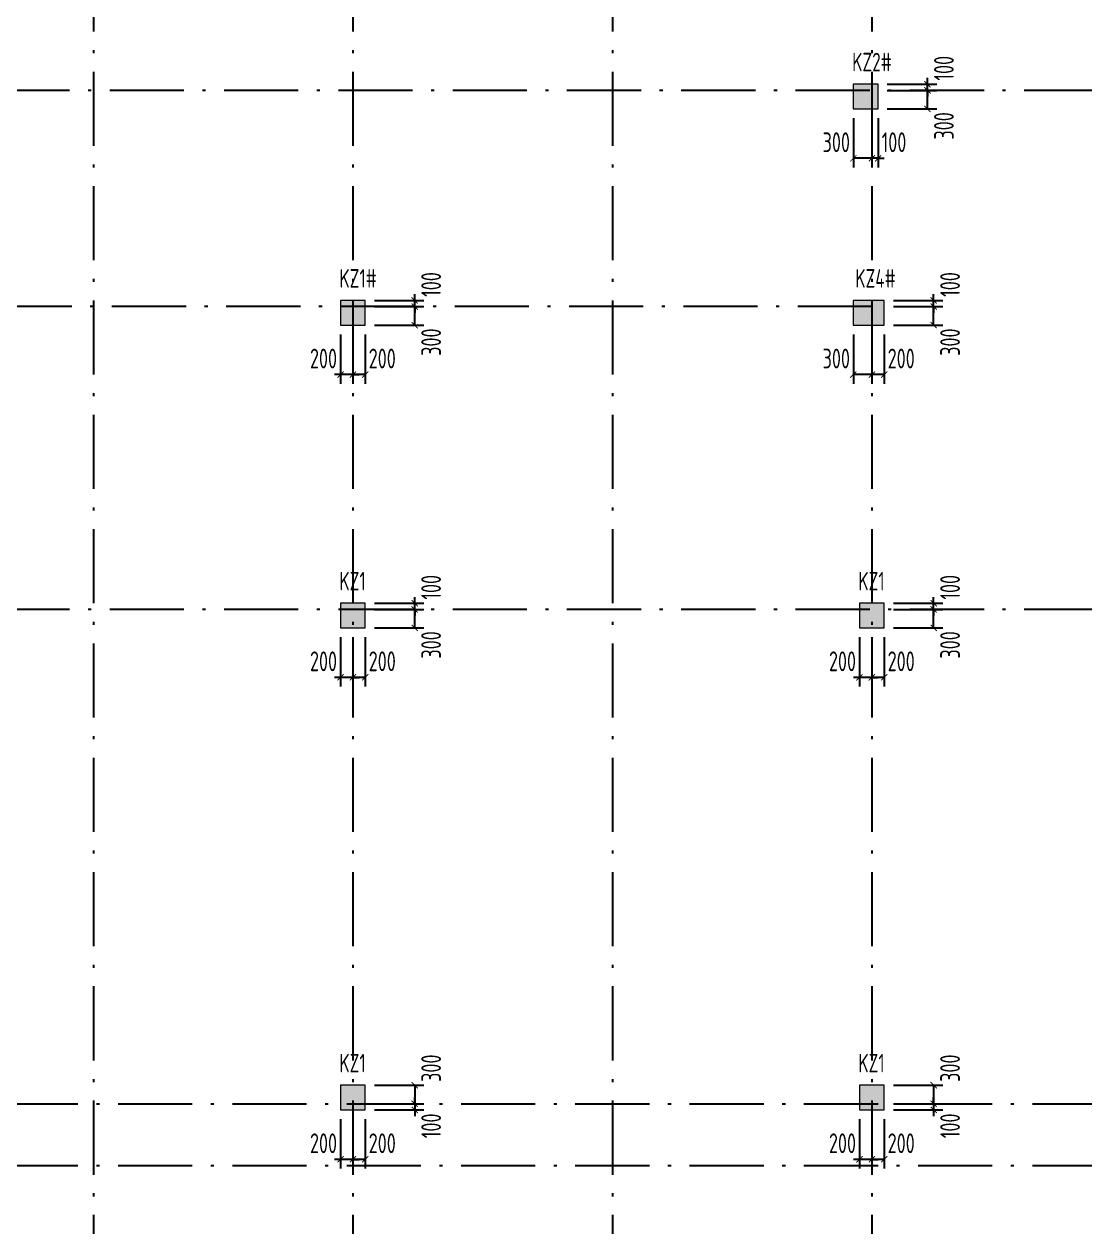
# Model space of a CAD drawing. Extents: x 169490 to 7584583, y -2399407 to 1374371.
# Drawn here: x 1510708 to 1527880, y 820035 to 839502 of the extents above; entities that cross this region are included whole.
import ezdxf

# ---------------------------------------------------------------- set-up
doc = ezdxf.new("R2010")
doc.units = 0
doc.header["$LTSCALE"] = 100
doc.linetypes.add('D3轴线点划线', pattern=[18.5, 12, -3, 0.5, -3])
doc.layers.get('0').update_dxf_attribs({"linetype": 'CONTINUOUS'})
doc.layers.get('DEFPOINTS').update_dxf_attribs({"linetype": 'CONTINUOUS'})
for name, color, linetype in [('C-DOTE', 8, 'D3轴线点划线'), ('S-COLU-DIM', 151, 'CONTINUOUS'), ('S-COLU-HATCH', 251, 'CONTINUOUS'), ('S-COLU-TEXT', 7, 'CONTINUOUS')]:
    doc.layers.add(name, color=color, linetype=linetype)
doc.layers.add('S-COLU-LINE1', color=6, linetype='CONTINUOUS', lineweight=18)
doc.styles.add('TSSD_Dimension', font='Tssdeng.shx', dxfattribs={"width": 0.7, "bigfont": 'tssdchn.shx'})
doc.dimstyles.new('TSSD_100_100$0', dxfattribs={"dimtxt": 320, "dimasz": 100, "dimexe": 150, "dimexo": 150, "dimgap": 100, "dimtad": 1, "dimdec": 0, "dimzin": 0, "dimdsep": 46, "dimtxsty": 'TSSD_Dimension', "dimblk": 'ARCHTICK', "dimcen": 0, "dimclrt": 7, "dimadec": 1, "dimazin": 0, "dimtfac": 1, "dimtdec": 0, "dimtix": 1, "dimtmove": 2, "dimatfit": 3, "dimldrblk": '_TSDBK', "dimfxl": 1, "dimtolj": 1, "dimtzin": 0, "dimarcsym": 0})

# ---------------------------------------------------------------- blocks, each defined once
blk = doc.blocks.new('_ARCHTICK')
at = {"const_width": 0.15}
blk.add_lwpolyline([(-0.5, -0.5), (0.5, 0.5)], dxfattribs=at)
blk = doc.blocks.new('*D1878')
at = {"layer": 'DEFPOINTS', "color": 0, "ltscale": 10, "transparency": 16777216}
for p in [(1524431, 834629), (1524631, 834629), (1524431, 833829)]:
    blk.add_point(p, dxfattribs=at)
at = {"layer": 'S-COLU-DIM', "color": 0, "lineweight": -2, "ltscale": 10, "transparency": 16777216}
for p, q in [((1524431, 834479), (1524431, 833679)), ((1524631, 834479), (1524631, 833679)), ((1524631, 833829), (1524431, 833829))]:
    blk.add_line(p, q, dxfattribs=at)
at = {"layer": 'S-COLU-DIM', "color": 0, "lineweight": -2, "ltscale": 10, "transparency": 16777216, "xscale": 100, "yscale": 100, "zscale": 100, "rotation": 180}
blk.add_blockref('_ARCHTICK', (1524431, 833829), dxfattribs=at)
at = {"layer": 'S-COLU-DIM', "color": 0, "lineweight": -2, "ltscale": 10, "transparency": 16777216, "xscale": 100, "yscale": 100, "zscale": 100}
blk.add_blockref('_ARCHTICK', (1524631, 833829), dxfattribs=at)
at = {"layer": 'S-COLU-DIM', "color": 7, "ltscale": 10, "transparency": 16777216, "insert": (1524906, 834089), "char_height": 320, "attachment_point": 5, "style": 'TSSD_Dimension'}
blk.add_mtext('\\A1;200', dxfattribs=at)
blk = doc.blocks.new('_TSDBK')
blk.add_line((-1, 0), (0, 0))
at = {"const_width": 0.5}
blk.add_lwpolyline([(-0.7, -0.7), (0.7, 0.7)], dxfattribs=at)
blk = doc.blocks.new('*D1879')
at = {"layer": 'DEFPOINTS', "color": 0, "ltscale": 10, "transparency": 16777216}
for p in [(1524131, 834629), (1524431, 834629), (1524131, 833829)]:
    blk.add_point(p, dxfattribs=at)
at = {"layer": 'S-COLU-DIM', "color": 0, "lineweight": -2, "ltscale": 10, "transparency": 16777216}
for p, q in [((1524131, 834479), (1524131, 833679)), ((1524431, 834479), (1524431, 833679)), ((1524431, 833829), (1524131, 833829))]:
    blk.add_line(p, q, dxfattribs=at)
at = {"layer": 'S-COLU-DIM', "color": 0, "lineweight": -2, "ltscale": 10, "transparency": 16777216, "xscale": 100, "yscale": 100, "zscale": 100, "rotation": 180}
blk.add_blockref('_ARCHTICK', (1524131, 833829), dxfattribs=at)
at = {"layer": 'S-COLU-DIM', "color": 0, "lineweight": -2, "ltscale": 10, "transparency": 16777216, "xscale": 100, "yscale": 100, "zscale": 100}
blk.add_blockref('_ARCHTICK', (1524431, 833829), dxfattribs=at)
at = {"layer": 'S-COLU-DIM', "color": 7, "ltscale": 10, "transparency": 16777216, "insert": (1523855, 834089), "char_height": 320, "attachment_point": 5, "style": 'TSSD_Dimension'}
blk.add_mtext('\\A1;300', dxfattribs=at)
blk = doc.blocks.new('*D1880')
at = {"layer": 'DEFPOINTS', "color": 0, "ltscale": 10, "transparency": 16777216}
for p in [(1524631, 834929), (1525431, 834929), (1524631, 834629)]:
    blk.add_point(p, dxfattribs=at)
at = {"layer": 'S-COLU-DIM', "color": 0, "lineweight": -2, "ltscale": 10, "transparency": 16777216}
for p, q in [((1524781, 834929), (1525581, 834929)), ((1525431, 834629), (1525431, 834929)), ((1524781, 834629), (1525581, 834629))]:
    blk.add_line(p, q, dxfattribs=at)
at = {"layer": 'S-COLU-DIM', "color": 0, "lineweight": -2, "ltscale": 10, "transparency": 16777216, "xscale": 100, "yscale": 100, "zscale": 100}
for p, rotation in [((1525431, 834929), 90), ((1525431, 834629), 270)]:
    blk.add_blockref('_ARCHTICK', p, dxfattribs=dict(at, rotation=rotation))
at = {"layer": 'S-COLU-DIM', "color": 7, "ltscale": 10, "transparency": 16777216, "insert": (1525697, 834354), "char_height": 320, "attachment_point": 5, "rotation": 90, "style": 'TSSD_Dimension'}
blk.add_mtext('\\A1;300', dxfattribs=at)
blk = doc.blocks.new('*D1881')
at = {"layer": 'DEFPOINTS', "color": 0, "ltscale": 10, "transparency": 16777216}
for p in [(1524631, 835029), (1525431, 835029), (1524631, 834929)]:
    blk.add_point(p, dxfattribs=at)
at = {"layer": 'S-COLU-DIM', "color": 0, "lineweight": -2, "ltscale": 10, "transparency": 16777216}
for p, q in [((1524781, 835029), (1525581, 835029)), ((1525431, 835029), (1525431, 835129)), ((1525431, 834929), (1525431, 835029)), ((1524781, 834929), (1525581, 834929)), ((1525431, 834929), (1525431, 834829))]:
    blk.add_line(p, q, dxfattribs=at)
at = {"layer": 'S-COLU-DIM', "color": 0, "lineweight": -2, "ltscale": 10, "transparency": 16777216, "xscale": 100, "yscale": 100, "zscale": 100}
for p, rotation in [((1525431, 835029), 270), ((1525431, 834929), 90)]:
    blk.add_blockref('_ARCHTICK', p, dxfattribs=dict(at, rotation=rotation))
at = {"layer": 'S-COLU-DIM', "color": 7, "ltscale": 10, "transparency": 16777216, "insert": (1525697, 835287), "char_height": 320, "attachment_point": 5, "rotation": 90, "style": 'TSSD_Dimension'}
blk.add_mtext('\\A1;100', dxfattribs=at)
blk = doc.blocks.new('*D1890')
at = {"layer": 'DEFPOINTS', "color": 0, "ltscale": 10, "transparency": 16777216}
for p in [(1516031, 834629), (1516231, 834629), (1516031, 833829)]:
    blk.add_point(p, dxfattribs=at)
at = {"layer": 'S-COLU-DIM', "color": 0, "lineweight": -2, "ltscale": 10, "transparency": 16777216}
for p, q in [((1516031, 834479), (1516031, 833679)), ((1516231, 834479), (1516231, 833679)), ((1516231, 833829), (1516031, 833829))]:
    blk.add_line(p, q, dxfattribs=at)
at = {"layer": 'S-COLU-DIM', "color": 0, "lineweight": -2, "ltscale": 10, "transparency": 16777216, "xscale": 100, "yscale": 100, "zscale": 100, "rotation": 180}
blk.add_blockref('_ARCHTICK', (1516031, 833829), dxfattribs=at)
at = {"layer": 'S-COLU-DIM', "color": 0, "lineweight": -2, "ltscale": 10, "transparency": 16777216, "xscale": 100, "yscale": 100, "zscale": 100}
blk.add_blockref('_ARCHTICK', (1516231, 833829), dxfattribs=at)
at = {"layer": 'S-COLU-DIM', "color": 7, "ltscale": 10, "transparency": 16777216, "insert": (1516506, 834089), "char_height": 320, "attachment_point": 5, "style": 'TSSD_Dimension'}
blk.add_mtext('\\A1;200', dxfattribs=at)
blk = doc.blocks.new('*D1891')
at = {"layer": 'DEFPOINTS', "color": 0, "ltscale": 10, "transparency": 16777216}
for p in [(1515831, 834629), (1516031, 834629), (1515831, 833829)]:
    blk.add_point(p, dxfattribs=at)
at = {"layer": 'S-COLU-DIM', "color": 0, "lineweight": -2, "ltscale": 10, "transparency": 16777216}
for p, q in [((1515831, 834479), (1515831, 833679)), ((1516031, 834479), (1516031, 833679)), ((1515831, 833829), (1515731, 833829)), ((1516031, 833829), (1515831, 833829)), ((1516031, 833829), (1516131, 833829))]:
    blk.add_line(p, q, dxfattribs=at)
at = {"layer": 'S-COLU-DIM', "color": 0, "lineweight": -2, "ltscale": 10, "transparency": 16777216, "xscale": 100, "yscale": 100, "zscale": 100}
blk.add_blockref('_ARCHTICK', (1515831, 833829), dxfattribs=at)
at = {"layer": 'S-COLU-DIM', "color": 0, "lineweight": -2, "ltscale": 10, "transparency": 16777216, "xscale": 100, "yscale": 100, "zscale": 100, "rotation": 180}
blk.add_blockref('_ARCHTICK', (1516031, 833829), dxfattribs=at)
at = {"layer": 'S-COLU-DIM', "color": 7, "ltscale": 10, "transparency": 16777216, "insert": (1515555, 834089), "char_height": 320, "attachment_point": 5, "style": 'TSSD_Dimension'}
blk.add_mtext('\\A1;200', dxfattribs=at)
blk = doc.blocks.new('*D1892')
at = {"layer": 'DEFPOINTS', "color": 0, "ltscale": 10, "transparency": 16777216}
for p in [(1516231, 834929), (1517031, 834929), (1516231, 834629)]:
    blk.add_point(p, dxfattribs=at)
at = {"layer": 'S-COLU-DIM', "color": 0, "lineweight": -2, "ltscale": 10, "transparency": 16777216}
for p, q in [((1516381, 834929), (1517181, 834929)), ((1517031, 834629), (1517031, 834929)), ((1516381, 834629), (1517181, 834629))]:
    blk.add_line(p, q, dxfattribs=at)
at = {"layer": 'S-COLU-DIM', "color": 0, "lineweight": -2, "ltscale": 10, "transparency": 16777216, "xscale": 100, "yscale": 100, "zscale": 100}
for p, rotation in [((1517031, 834929), 90), ((1517031, 834629), 270)]:
    blk.add_blockref('_ARCHTICK', p, dxfattribs=dict(at, rotation=rotation))
at = {"layer": 'S-COLU-DIM', "color": 7, "ltscale": 10, "transparency": 16777216, "insert": (1517297, 834354), "char_height": 320, "attachment_point": 5, "rotation": 90, "style": 'TSSD_Dimension'}
blk.add_mtext('\\A1;300', dxfattribs=at)
blk = doc.blocks.new('*D1893')
at = {"layer": 'DEFPOINTS', "color": 0, "ltscale": 10, "transparency": 16777216}
for p in [(1516231, 835029), (1517031, 835029), (1516231, 834929)]:
    blk.add_point(p, dxfattribs=at)
at = {"layer": 'S-COLU-DIM', "color": 0, "lineweight": -2, "ltscale": 10, "transparency": 16777216}
for p, q in [((1516381, 835029), (1517181, 835029)), ((1517031, 835029), (1517031, 835129)), ((1517031, 834929), (1517031, 835029)), ((1516381, 834929), (1517181, 834929)), ((1517031, 834929), (1517031, 834829))]:
    blk.add_line(p, q, dxfattribs=at)
at = {"layer": 'S-COLU-DIM', "color": 0, "lineweight": -2, "ltscale": 10, "transparency": 16777216, "xscale": 100, "yscale": 100, "zscale": 100}
for p, rotation in [((1517031, 835029), 270), ((1517031, 834929), 90)]:
    blk.add_blockref('_ARCHTICK', p, dxfattribs=dict(at, rotation=rotation))
at = {"layer": 'S-COLU-DIM', "color": 7, "ltscale": 10, "transparency": 16777216, "insert": (1517297, 835287), "char_height": 320, "attachment_point": 5, "rotation": 90, "style": 'TSSD_Dimension'}
blk.add_mtext('\\A1;100', dxfattribs=at)
blk = doc.blocks.new('*D1902')
at = {"layer": 'DEFPOINTS', "color": 0, "ltscale": 10, "transparency": 16777216}
for p in [(1516031, 821929), (1516231, 821929), (1516031, 821129)]:
    blk.add_point(p, dxfattribs=at)
at = {"layer": 'S-COLU-DIM', "color": 0, "lineweight": -2, "ltscale": 10, "transparency": 16777216}
for p, q in [((1516031, 821779), (1516031, 820979)), ((1516231, 821779), (1516231, 820979)), ((1516231, 821129), (1516031, 821129))]:
    blk.add_line(p, q, dxfattribs=at)
at = {"layer": 'S-COLU-DIM', "color": 0, "lineweight": -2, "ltscale": 10, "transparency": 16777216, "xscale": 100, "yscale": 100, "zscale": 100, "rotation": 180}
blk.add_blockref('_ARCHTICK', (1516031, 821129), dxfattribs=at)
at = {"layer": 'S-COLU-DIM', "color": 0, "lineweight": -2, "ltscale": 10, "transparency": 16777216, "xscale": 100, "yscale": 100, "zscale": 100}
blk.add_blockref('_ARCHTICK', (1516231, 821129), dxfattribs=at)
at = {"layer": 'S-COLU-DIM', "color": 7, "ltscale": 10, "transparency": 16777216, "insert": (1516506, 821389), "char_height": 320, "attachment_point": 5, "style": 'TSSD_Dimension'}
blk.add_mtext('\\A1;200', dxfattribs=at)
blk = doc.blocks.new('*D1903')
at = {"layer": 'DEFPOINTS', "color": 0, "ltscale": 10, "transparency": 16777216}
for p in [(1515831, 821929), (1516031, 821929), (1515831, 821129)]:
    blk.add_point(p, dxfattribs=at)
at = {"layer": 'S-COLU-DIM', "color": 0, "lineweight": -2, "ltscale": 10, "transparency": 16777216}
for p, q in [((1515831, 821779), (1515831, 820979)), ((1516031, 821779), (1516031, 820979)), ((1515831, 821129), (1515731, 821129)), ((1516031, 821129), (1515831, 821129)), ((1516031, 821129), (1516131, 821129))]:
    blk.add_line(p, q, dxfattribs=at)
at = {"layer": 'S-COLU-DIM', "color": 0, "lineweight": -2, "ltscale": 10, "transparency": 16777216, "xscale": 100, "yscale": 100, "zscale": 100}
blk.add_blockref('_ARCHTICK', (1515831, 821129), dxfattribs=at)
at = {"layer": 'S-COLU-DIM', "color": 0, "lineweight": -2, "ltscale": 10, "transparency": 16777216, "xscale": 100, "yscale": 100, "zscale": 100, "rotation": 180}
blk.add_blockref('_ARCHTICK', (1516031, 821129), dxfattribs=at)
at = {"layer": 'S-COLU-DIM', "color": 7, "ltscale": 10, "transparency": 16777216, "insert": (1515555, 821389), "char_height": 320, "attachment_point": 5, "style": 'TSSD_Dimension'}
blk.add_mtext('\\A1;200', dxfattribs=at)
blk = doc.blocks.new('*D1904')
at = {"layer": 'DEFPOINTS', "color": 0, "ltscale": 10, "transparency": 16777216}
for p in [(1516231, 822329), (1516231, 822029), (1517031, 822029)]:
    blk.add_point(p, dxfattribs=at)
at = {"layer": 'S-COLU-DIM', "color": 0, "lineweight": -2, "ltscale": 10, "transparency": 16777216}
for p, q in [((1516381, 822329), (1517181, 822329)), ((1517031, 822329), (1517031, 822029)), ((1516381, 822029), (1517181, 822029))]:
    blk.add_line(p, q, dxfattribs=at)
at = {"layer": 'S-COLU-DIM', "color": 0, "lineweight": -2, "ltscale": 10, "transparency": 16777216, "xscale": 100, "yscale": 100, "zscale": 100}
for p, rotation in [((1517031, 822329), 90), ((1517031, 822029), 270)]:
    blk.add_blockref('_ARCHTICK', p, dxfattribs=dict(at, rotation=rotation))
at = {"layer": 'S-COLU-DIM', "color": 7, "ltscale": 10, "transparency": 16777216, "insert": (1517297, 822604), "char_height": 320, "attachment_point": 5, "rotation": 90, "style": 'TSSD_Dimension'}
blk.add_mtext('\\A1;300', dxfattribs=at)
blk = doc.blocks.new('*D1905')
at = {"layer": 'DEFPOINTS', "color": 0, "ltscale": 10, "transparency": 16777216}
for p in [(1516231, 822029), (1516231, 821929), (1517031, 821929)]:
    blk.add_point(p, dxfattribs=at)
at = {"layer": 'S-COLU-DIM', "color": 0, "lineweight": -2, "ltscale": 10, "transparency": 16777216}
for p, q in [((1517031, 822029), (1517031, 822129)), ((1516381, 822029), (1517181, 822029)), ((1516381, 821929), (1517181, 821929)), ((1517031, 822029), (1517031, 821929)), ((1517031, 821929), (1517031, 821829))]:
    blk.add_line(p, q, dxfattribs=at)
at = {"layer": 'S-COLU-DIM', "color": 0, "lineweight": -2, "ltscale": 10, "transparency": 16777216, "xscale": 100, "yscale": 100, "zscale": 100}
for p, rotation in [((1517031, 822029), 270), ((1517031, 821929), 90)]:
    blk.add_blockref('_ARCHTICK', p, dxfattribs=dict(at, rotation=rotation))
at = {"layer": 'S-COLU-DIM', "color": 7, "ltscale": 10, "transparency": 16777216, "insert": (1517297, 821671), "char_height": 320, "attachment_point": 5, "rotation": 90, "style": 'TSSD_Dimension'}
blk.add_mtext('\\A1;100', dxfattribs=at)
blk = doc.blocks.new('*D1906')
at = {"layer": 'DEFPOINTS', "color": 0, "ltscale": 10, "transparency": 16777216}
for p in [(1524431, 821929), (1524631, 821929), (1524431, 821129)]:
    blk.add_point(p, dxfattribs=at)
at = {"layer": 'S-COLU-DIM', "color": 0, "lineweight": -2, "ltscale": 10, "transparency": 16777216}
for p, q in [((1524431, 821779), (1524431, 820979)), ((1524631, 821779), (1524631, 820979)), ((1524631, 821129), (1524431, 821129))]:
    blk.add_line(p, q, dxfattribs=at)
at = {"layer": 'S-COLU-DIM', "color": 0, "lineweight": -2, "ltscale": 10, "transparency": 16777216, "xscale": 100, "yscale": 100, "zscale": 100, "rotation": 180}
blk.add_blockref('_ARCHTICK', (1524431, 821129), dxfattribs=at)
at = {"layer": 'S-COLU-DIM', "color": 0, "lineweight": -2, "ltscale": 10, "transparency": 16777216, "xscale": 100, "yscale": 100, "zscale": 100}
blk.add_blockref('_ARCHTICK', (1524631, 821129), dxfattribs=at)
at = {"layer": 'S-COLU-DIM', "color": 7, "ltscale": 10, "transparency": 16777216, "insert": (1524906, 821389), "char_height": 320, "attachment_point": 5, "style": 'TSSD_Dimension'}
blk.add_mtext('\\A1;200', dxfattribs=at)
blk = doc.blocks.new('*D1907')
at = {"layer": 'DEFPOINTS', "color": 0, "ltscale": 10, "transparency": 16777216}
for p in [(1524231, 821929), (1524431, 821929), (1524231, 821129)]:
    blk.add_point(p, dxfattribs=at)
at = {"layer": 'S-COLU-DIM', "color": 0, "lineweight": -2, "ltscale": 10, "transparency": 16777216}
for p, q in [((1524231, 821779), (1524231, 820979)), ((1524431, 821779), (1524431, 820979)), ((1524231, 821129), (1524131, 821129)), ((1524431, 821129), (1524231, 821129)), ((1524431, 821129), (1524531, 821129))]:
    blk.add_line(p, q, dxfattribs=at)
at = {"layer": 'S-COLU-DIM', "color": 0, "lineweight": -2, "ltscale": 10, "transparency": 16777216, "xscale": 100, "yscale": 100, "zscale": 100}
blk.add_blockref('_ARCHTICK', (1524231, 821129), dxfattribs=at)
at = {"layer": 'S-COLU-DIM', "color": 0, "lineweight": -2, "ltscale": 10, "transparency": 16777216, "xscale": 100, "yscale": 100, "zscale": 100, "rotation": 180}
blk.add_blockref('_ARCHTICK', (1524431, 821129), dxfattribs=at)
at = {"layer": 'S-COLU-DIM', "color": 7, "ltscale": 10, "transparency": 16777216, "insert": (1523955, 821389), "char_height": 320, "attachment_point": 5, "style": 'TSSD_Dimension'}
blk.add_mtext('\\A1;200', dxfattribs=at)
blk = doc.blocks.new('*D1908')
at = {"layer": 'DEFPOINTS', "color": 0, "ltscale": 10, "transparency": 16777216}
for p in [(1524631, 822329), (1524631, 822029), (1525431, 822029)]:
    blk.add_point(p, dxfattribs=at)
at = {"layer": 'S-COLU-DIM', "color": 0, "lineweight": -2, "ltscale": 10, "transparency": 16777216}
for p, q in [((1524781, 822329), (1525581, 822329)), ((1525431, 822329), (1525431, 822029)), ((1524781, 822029), (1525581, 822029))]:
    blk.add_line(p, q, dxfattribs=at)
at = {"layer": 'S-COLU-DIM', "color": 0, "lineweight": -2, "ltscale": 10, "transparency": 16777216, "xscale": 100, "yscale": 100, "zscale": 100}
for p, rotation in [((1525431, 822329), 90), ((1525431, 822029), 270)]:
    blk.add_blockref('_ARCHTICK', p, dxfattribs=dict(at, rotation=rotation))
at = {"layer": 'S-COLU-DIM', "color": 7, "ltscale": 10, "transparency": 16777216, "insert": (1525697, 822604), "char_height": 320, "attachment_point": 5, "rotation": 90, "style": 'TSSD_Dimension'}
blk.add_mtext('\\A1;300', dxfattribs=at)
blk = doc.blocks.new('*D1909')
at = {"layer": 'DEFPOINTS', "color": 0, "ltscale": 10, "transparency": 16777216}
for p in [(1524631, 822029), (1524631, 821929), (1525431, 821929)]:
    blk.add_point(p, dxfattribs=at)
at = {"layer": 'S-COLU-DIM', "color": 0, "lineweight": -2, "ltscale": 10, "transparency": 16777216}
for p, q in [((1525431, 822029), (1525431, 822129)), ((1524781, 822029), (1525581, 822029)), ((1524781, 821929), (1525581, 821929)), ((1525431, 822029), (1525431, 821929)), ((1525431, 821929), (1525431, 821829))]:
    blk.add_line(p, q, dxfattribs=at)
at = {"layer": 'S-COLU-DIM', "color": 0, "lineweight": -2, "ltscale": 10, "transparency": 16777216, "xscale": 100, "yscale": 100, "zscale": 100}
for p, rotation in [((1525431, 822029), 270), ((1525431, 821929), 90)]:
    blk.add_blockref('_ARCHTICK', p, dxfattribs=dict(at, rotation=rotation))
at = {"layer": 'S-COLU-DIM', "color": 7, "ltscale": 10, "transparency": 16777216, "insert": (1525697, 821671), "char_height": 320, "attachment_point": 5, "rotation": 90, "style": 'TSSD_Dimension'}
blk.add_mtext('\\A1;100', dxfattribs=at)
blk = doc.blocks.new('*D1922')
at = {"layer": 'DEFPOINTS', "color": 0, "ltscale": 10, "transparency": 16777216}
for p in [(1516031, 829729), (1516231, 829729), (1516031, 828929)]:
    blk.add_point(p, dxfattribs=at)
at = {"layer": 'S-COLU-DIM', "color": 0, "lineweight": -2, "ltscale": 10, "transparency": 16777216}
for p, q in [((1516031, 829579), (1516031, 828779)), ((1516231, 829579), (1516231, 828779)), ((1516231, 828929), (1516031, 828929))]:
    blk.add_line(p, q, dxfattribs=at)
at = {"layer": 'S-COLU-DIM', "color": 0, "lineweight": -2, "ltscale": 10, "transparency": 16777216, "xscale": 100, "yscale": 100, "zscale": 100, "rotation": 180}
blk.add_blockref('_ARCHTICK', (1516031, 828929), dxfattribs=at)
at = {"layer": 'S-COLU-DIM', "color": 0, "lineweight": -2, "ltscale": 10, "transparency": 16777216, "xscale": 100, "yscale": 100, "zscale": 100}
blk.add_blockref('_ARCHTICK', (1516231, 828929), dxfattribs=at)
at = {"layer": 'S-COLU-DIM', "color": 7, "ltscale": 10, "transparency": 16777216, "insert": (1516506, 829189), "char_height": 320, "attachment_point": 5, "style": 'TSSD_Dimension'}
blk.add_mtext('\\A1;200', dxfattribs=at)
blk = doc.blocks.new('*D1923')
at = {"layer": 'DEFPOINTS', "color": 0, "ltscale": 10, "transparency": 16777216}
for p in [(1515831, 829729), (1516031, 829729), (1515831, 828929)]:
    blk.add_point(p, dxfattribs=at)
at = {"layer": 'S-COLU-DIM', "color": 0, "lineweight": -2, "ltscale": 10, "transparency": 16777216}
for p, q in [((1515831, 829579), (1515831, 828779)), ((1516031, 829579), (1516031, 828779)), ((1515831, 828929), (1515731, 828929)), ((1516031, 828929), (1515831, 828929)), ((1516031, 828929), (1516131, 828929))]:
    blk.add_line(p, q, dxfattribs=at)
at = {"layer": 'S-COLU-DIM', "color": 0, "lineweight": -2, "ltscale": 10, "transparency": 16777216, "xscale": 100, "yscale": 100, "zscale": 100}
blk.add_blockref('_ARCHTICK', (1515831, 828929), dxfattribs=at)
at = {"layer": 'S-COLU-DIM', "color": 0, "lineweight": -2, "ltscale": 10, "transparency": 16777216, "xscale": 100, "yscale": 100, "zscale": 100, "rotation": 180}
blk.add_blockref('_ARCHTICK', (1516031, 828929), dxfattribs=at)
at = {"layer": 'S-COLU-DIM', "color": 7, "ltscale": 10, "transparency": 16777216, "insert": (1515555, 829189), "char_height": 320, "attachment_point": 5, "style": 'TSSD_Dimension'}
blk.add_mtext('\\A1;200', dxfattribs=at)
blk = doc.blocks.new('*D1924')
at = {"layer": 'DEFPOINTS', "color": 0, "ltscale": 10, "transparency": 16777216}
for p in [(1516231, 830029), (1517031, 830029), (1516231, 829729)]:
    blk.add_point(p, dxfattribs=at)
at = {"layer": 'S-COLU-DIM', "color": 0, "lineweight": -2, "ltscale": 10, "transparency": 16777216}
for p, q in [((1516381, 830029), (1517181, 830029)), ((1517031, 829729), (1517031, 830029)), ((1516381, 829729), (1517181, 829729))]:
    blk.add_line(p, q, dxfattribs=at)
at = {"layer": 'S-COLU-DIM', "color": 0, "lineweight": -2, "ltscale": 10, "transparency": 16777216, "xscale": 100, "yscale": 100, "zscale": 100}
for p, rotation in [((1517031, 830029), 90), ((1517031, 829729), 270)]:
    blk.add_blockref('_ARCHTICK', p, dxfattribs=dict(at, rotation=rotation))
at = {"layer": 'S-COLU-DIM', "color": 7, "ltscale": 10, "transparency": 16777216, "insert": (1517297, 829454), "char_height": 320, "attachment_point": 5, "rotation": 90, "style": 'TSSD_Dimension'}
blk.add_mtext('\\A1;300', dxfattribs=at)
blk = doc.blocks.new('*D1925')
at = {"layer": 'DEFPOINTS', "color": 0, "ltscale": 10, "transparency": 16777216}
for p in [(1516231, 830129), (1517031, 830129), (1516231, 830029)]:
    blk.add_point(p, dxfattribs=at)
at = {"layer": 'S-COLU-DIM', "color": 0, "lineweight": -2, "ltscale": 10, "transparency": 16777216}
for p, q in [((1516381, 830129), (1517181, 830129)), ((1517031, 830129), (1517031, 830229)), ((1517031, 830029), (1517031, 830129)), ((1516381, 830029), (1517181, 830029)), ((1517031, 830029), (1517031, 829929))]:
    blk.add_line(p, q, dxfattribs=at)
at = {"layer": 'S-COLU-DIM', "color": 0, "lineweight": -2, "ltscale": 10, "transparency": 16777216, "xscale": 100, "yscale": 100, "zscale": 100}
for p, rotation in [((1517031, 830129), 270), ((1517031, 830029), 90)]:
    blk.add_blockref('_ARCHTICK', p, dxfattribs=dict(at, rotation=rotation))
at = {"layer": 'S-COLU-DIM', "color": 7, "ltscale": 10, "transparency": 16777216, "insert": (1517297, 830387), "char_height": 320, "attachment_point": 5, "rotation": 90, "style": 'TSSD_Dimension'}
blk.add_mtext('\\A1;100', dxfattribs=at)
blk = doc.blocks.new('*D1926')
at = {"layer": 'DEFPOINTS', "color": 0, "ltscale": 10, "transparency": 16777216}
for p in [(1524431, 829729), (1524631, 829729), (1524431, 828929)]:
    blk.add_point(p, dxfattribs=at)
at = {"layer": 'S-COLU-DIM', "color": 0, "lineweight": -2, "ltscale": 10, "transparency": 16777216}
for p, q in [((1524431, 829579), (1524431, 828779)), ((1524631, 829579), (1524631, 828779)), ((1524631, 828929), (1524431, 828929))]:
    blk.add_line(p, q, dxfattribs=at)
at = {"layer": 'S-COLU-DIM', "color": 0, "lineweight": -2, "ltscale": 10, "transparency": 16777216, "xscale": 100, "yscale": 100, "zscale": 100, "rotation": 180}
blk.add_blockref('_ARCHTICK', (1524431, 828929), dxfattribs=at)
at = {"layer": 'S-COLU-DIM', "color": 0, "lineweight": -2, "ltscale": 10, "transparency": 16777216, "xscale": 100, "yscale": 100, "zscale": 100}
blk.add_blockref('_ARCHTICK', (1524631, 828929), dxfattribs=at)
at = {"layer": 'S-COLU-DIM', "color": 7, "ltscale": 10, "transparency": 16777216, "insert": (1524906, 829189), "char_height": 320, "attachment_point": 5, "style": 'TSSD_Dimension'}
blk.add_mtext('\\A1;200', dxfattribs=at)
blk = doc.blocks.new('*D1927')
at = {"layer": 'DEFPOINTS', "color": 0, "ltscale": 10, "transparency": 16777216}
for p in [(1524231, 829729), (1524431, 829729), (1524231, 828929)]:
    blk.add_point(p, dxfattribs=at)
at = {"layer": 'S-COLU-DIM', "color": 0, "lineweight": -2, "ltscale": 10, "transparency": 16777216}
for p, q in [((1524231, 829579), (1524231, 828779)), ((1524431, 829579), (1524431, 828779)), ((1524231, 828929), (1524131, 828929)), ((1524431, 828929), (1524231, 828929)), ((1524431, 828929), (1524531, 828929))]:
    blk.add_line(p, q, dxfattribs=at)
at = {"layer": 'S-COLU-DIM', "color": 0, "lineweight": -2, "ltscale": 10, "transparency": 16777216, "xscale": 100, "yscale": 100, "zscale": 100}
blk.add_blockref('_ARCHTICK', (1524231, 828929), dxfattribs=at)
at = {"layer": 'S-COLU-DIM', "color": 0, "lineweight": -2, "ltscale": 10, "transparency": 16777216, "xscale": 100, "yscale": 100, "zscale": 100, "rotation": 180}
blk.add_blockref('_ARCHTICK', (1524431, 828929), dxfattribs=at)
at = {"layer": 'S-COLU-DIM', "color": 7, "ltscale": 10, "transparency": 16777216, "insert": (1523955, 829189), "char_height": 320, "attachment_point": 5, "style": 'TSSD_Dimension'}
blk.add_mtext('\\A1;200', dxfattribs=at)
blk = doc.blocks.new('*D1928')
at = {"layer": 'DEFPOINTS', "color": 0, "ltscale": 10, "transparency": 16777216}
for p in [(1524631, 830029), (1525431, 830029), (1524631, 829729)]:
    blk.add_point(p, dxfattribs=at)
at = {"layer": 'S-COLU-DIM', "color": 0, "lineweight": -2, "ltscale": 10, "transparency": 16777216}
for p, q in [((1524781, 830029), (1525581, 830029)), ((1525431, 829729), (1525431, 830029)), ((1524781, 829729), (1525581, 829729))]:
    blk.add_line(p, q, dxfattribs=at)
at = {"layer": 'S-COLU-DIM', "color": 0, "lineweight": -2, "ltscale": 10, "transparency": 16777216, "xscale": 100, "yscale": 100, "zscale": 100}
for p, rotation in [((1525431, 830029), 90), ((1525431, 829729), 270)]:
    blk.add_blockref('_ARCHTICK', p, dxfattribs=dict(at, rotation=rotation))
at = {"layer": 'S-COLU-DIM', "color": 7, "ltscale": 10, "transparency": 16777216, "insert": (1525697, 829454), "char_height": 320, "attachment_point": 5, "rotation": 90, "style": 'TSSD_Dimension'}
blk.add_mtext('\\A1;300', dxfattribs=at)
blk = doc.blocks.new('*D1929')
at = {"layer": 'DEFPOINTS', "color": 0, "ltscale": 10, "transparency": 16777216}
for p in [(1524631, 830129), (1525431, 830129), (1524631, 830029)]:
    blk.add_point(p, dxfattribs=at)
at = {"layer": 'S-COLU-DIM', "color": 0, "lineweight": -2, "ltscale": 10, "transparency": 16777216}
for p, q in [((1524781, 830129), (1525581, 830129)), ((1525431, 830129), (1525431, 830229)), ((1525431, 830029), (1525431, 830129)), ((1524781, 830029), (1525581, 830029)), ((1525431, 830029), (1525431, 829929))]:
    blk.add_line(p, q, dxfattribs=at)
at = {"layer": 'S-COLU-DIM', "color": 0, "lineweight": -2, "ltscale": 10, "transparency": 16777216, "xscale": 100, "yscale": 100, "zscale": 100}
for p, rotation in [((1525431, 830129), 270), ((1525431, 830029), 90)]:
    blk.add_blockref('_ARCHTICK', p, dxfattribs=dict(at, rotation=rotation))
at = {"layer": 'S-COLU-DIM', "color": 7, "ltscale": 10, "transparency": 16777216, "insert": (1525697, 830387), "char_height": 320, "attachment_point": 5, "rotation": 90, "style": 'TSSD_Dimension'}
blk.add_mtext('\\A1;100', dxfattribs=at)
blk = doc.blocks.new('*D1956')
at = {"layer": 'DEFPOINTS', "color": 0, "ltscale": 10, "transparency": 16777216}
for p in [(1524431, 838129), (1524531, 838129), (1524431, 837329)]:
    blk.add_point(p, dxfattribs=at)
at = {"layer": 'S-COLU-DIM', "color": 0, "lineweight": -2, "ltscale": 10, "transparency": 16777216}
for p, q in [((1524431, 837979), (1524431, 837179)), ((1524531, 837979), (1524531, 837179)), ((1524431, 837329), (1524331, 837329)), ((1524531, 837329), (1524431, 837329)), ((1524531, 837329), (1524631, 837329))]:
    blk.add_line(p, q, dxfattribs=at)
at = {"layer": 'S-COLU-DIM', "color": 0, "lineweight": -2, "ltscale": 10, "transparency": 16777216, "xscale": 100, "yscale": 100, "zscale": 100}
blk.add_blockref('_ARCHTICK', (1524431, 837329), dxfattribs=at)
at = {"layer": 'S-COLU-DIM', "color": 0, "lineweight": -2, "ltscale": 10, "transparency": 16777216, "xscale": 100, "yscale": 100, "zscale": 100, "rotation": 180}
blk.add_blockref('_ARCHTICK', (1524531, 837329), dxfattribs=at)
at = {"layer": 'S-COLU-DIM', "color": 7, "ltscale": 10, "transparency": 16777216, "insert": (1524789, 837589), "char_height": 320, "attachment_point": 5, "style": 'TSSD_Dimension'}
blk.add_mtext('\\A1;100', dxfattribs=at)
blk = doc.blocks.new('*D1957')
at = {"layer": 'DEFPOINTS', "color": 0, "ltscale": 10, "transparency": 16777216}
for p in [(1524131, 838129), (1524431, 838129), (1524131, 837329)]:
    blk.add_point(p, dxfattribs=at)
at = {"layer": 'S-COLU-DIM', "color": 0, "lineweight": -2, "ltscale": 10, "transparency": 16777216}
for p, q in [((1524131, 837979), (1524131, 837179)), ((1524431, 837979), (1524431, 837179)), ((1524431, 837329), (1524131, 837329))]:
    blk.add_line(p, q, dxfattribs=at)
at = {"layer": 'S-COLU-DIM', "color": 0, "lineweight": -2, "ltscale": 10, "transparency": 16777216, "xscale": 100, "yscale": 100, "zscale": 100, "rotation": 180}
blk.add_blockref('_ARCHTICK', (1524131, 837329), dxfattribs=at)
at = {"layer": 'S-COLU-DIM', "color": 0, "lineweight": -2, "ltscale": 10, "transparency": 16777216, "xscale": 100, "yscale": 100, "zscale": 100}
blk.add_blockref('_ARCHTICK', (1524431, 837329), dxfattribs=at)
at = {"layer": 'S-COLU-DIM', "color": 7, "ltscale": 10, "transparency": 16777216, "insert": (1523855, 837589), "char_height": 320, "attachment_point": 5, "style": 'TSSD_Dimension'}
blk.add_mtext('\\A1;300', dxfattribs=at)
blk = doc.blocks.new('*D1958')
at = {"layer": 'DEFPOINTS', "color": 0, "ltscale": 10, "transparency": 16777216}
for p in [(1524531, 838429), (1525331, 838429), (1524531, 838129)]:
    blk.add_point(p, dxfattribs=at)
at = {"layer": 'S-COLU-DIM', "color": 0, "lineweight": -2, "ltscale": 10, "transparency": 16777216}
for p, q in [((1524681, 838429), (1525481, 838429)), ((1525331, 838129), (1525331, 838429)), ((1524681, 838129), (1525481, 838129))]:
    blk.add_line(p, q, dxfattribs=at)
at = {"layer": 'S-COLU-DIM', "color": 0, "lineweight": -2, "ltscale": 10, "transparency": 16777216, "xscale": 100, "yscale": 100, "zscale": 100}
for p, rotation in [((1525331, 838429), 90), ((1525331, 838129), 270)]:
    blk.add_blockref('_ARCHTICK', p, dxfattribs=dict(at, rotation=rotation))
at = {"layer": 'S-COLU-DIM', "color": 7, "ltscale": 10, "transparency": 16777216, "insert": (1525597, 837854), "char_height": 320, "attachment_point": 5, "rotation": 90, "style": 'TSSD_Dimension'}
blk.add_mtext('\\A1;300', dxfattribs=at)
blk = doc.blocks.new('*D1959')
at = {"layer": 'DEFPOINTS', "color": 0, "ltscale": 10, "transparency": 16777216}
for p in [(1524531, 838529), (1525331, 838529), (1524531, 838429)]:
    blk.add_point(p, dxfattribs=at)
at = {"layer": 'S-COLU-DIM', "color": 0, "lineweight": -2, "ltscale": 10, "transparency": 16777216}
for p, q in [((1524681, 838529), (1525481, 838529)), ((1525331, 838529), (1525331, 838629)), ((1525331, 838429), (1525331, 838529)), ((1524681, 838429), (1525481, 838429)), ((1525331, 838429), (1525331, 838329))]:
    blk.add_line(p, q, dxfattribs=at)
at = {"layer": 'S-COLU-DIM', "color": 0, "lineweight": -2, "ltscale": 10, "transparency": 16777216, "xscale": 100, "yscale": 100, "zscale": 100}
for p, rotation in [((1525331, 838529), 270), ((1525331, 838429), 90)]:
    blk.add_blockref('_ARCHTICK', p, dxfattribs=dict(at, rotation=rotation))
at = {"layer": 'S-COLU-DIM', "color": 7, "ltscale": 10, "transparency": 16777216, "insert": (1525597, 838787), "char_height": 320, "attachment_point": 5, "rotation": 90, "style": 'TSSD_Dimension'}
blk.add_mtext('\\A1;100', dxfattribs=at)

msp = doc.modelspace()

# ---------------------------------------------------------------- hatches: boundary and pattern name
at = {"layer": 'S-COLU-HATCH', "ltscale": 10}
h = msp.add_hatch(color=256, dxfattribs=at)
h.dxf.hatch_style = 1
h.paths.add_polyline_path([(1524530.7, 838528.9), (1524130.7, 838528.9), (1524130.7, 838128.9), (1524530.7, 838128.9)])
h = msp.add_hatch(color=256, dxfattribs=at)
h.dxf.hatch_style = 1
h.paths.add_polyline_path([(1516230.7, 835028.9), (1515830.7, 835028.9), (1515830.7, 834628.9), (1516230.7, 834628.9)])
h = msp.add_hatch(color=256, dxfattribs=at)
h.dxf.hatch_style = 1
h.paths.add_polyline_path([(1524630.7, 835028.9), (1524130.7, 835028.9), (1524130.7, 834628.9), (1524630.7, 834628.9)])
h = msp.add_hatch(color=256, dxfattribs=at)
h.dxf.hatch_style = 1
h.paths.add_polyline_path([(1516230.7, 830128.9), (1515830.7, 830128.9), (1515830.7, 829728.9), (1516230.7, 829728.9)])
h = msp.add_hatch(color=256, dxfattribs=at)
h.dxf.hatch_style = 1
h.paths.add_polyline_path([(1524630.7, 830128.9), (1524230.7, 830128.9), (1524230.7, 829728.9), (1524630.7, 829728.9)])
h = msp.add_hatch(color=256, dxfattribs=at)
h.dxf.hatch_style = 1
h.paths.add_polyline_path([(1516230.7, 822328.9), (1515830.7, 822328.9), (1515830.7, 821928.9), (1516230.7, 821928.9)])
h = msp.add_hatch(color=256, dxfattribs=at)
h.dxf.hatch_style = 1
h.paths.add_polyline_path([(1524630.7, 822328.9), (1524230.7, 822328.9), (1524230.7, 821928.9), (1524630.7, 821928.9)])

# ---------------------------------------------------------------- linework, layer by layer
at = {"layer": 'C-DOTE'}
for p, q in [((1511830.7, 842428.9), (1511830.7, 816228.9)), ((1516030.7, 842428.9), (1516030.7, 816228.9)), ((1520230.7, 842428.9), (1520230.7, 816228.9)), ((1524430.7, 842428.9), (1524430.7, 816228.9)), ((1559546, 838428.9), (1501130.7, 838428.9)), ((1524430.7, 834928.9), (1501130.7, 834928.9)), ((1559546, 830028.9), (1501130.7, 830028.9)), ((1501130.7, 822028.9), (1532830.7, 822028.9)), ((1501130.7, 821028.9), (1559546, 821028.9))]:
    msp.add_line(p, q, dxfattribs=at)
at = {"layer": 'S-COLU-LINE1'}
for points in [[(1524530.7, 838528.9), (1524130.7, 838528.9), (1524130.7, 838128.9), (1524530.7, 838128.9)], [(1516230.7, 835028.9), (1515830.7, 835028.9), (1515830.7, 834628.9), (1516230.7, 834628.9)], [(1524630.7, 835028.9), (1524130.7, 835028.9), (1524130.7, 834628.9), (1524630.7, 834628.9)], [(1516230.7, 830128.9), (1515830.7, 830128.9), (1515830.7, 829728.9), (1516230.7, 829728.9)], [(1524630.7, 830128.9), (1524230.7, 830128.9), (1524230.7, 829728.9), (1524630.7, 829728.9)], [(1516230.7, 822328.9), (1515830.7, 822328.9), (1515830.7, 821928.9), (1516230.7, 821928.9)], [(1524630.7, 822328.9), (1524230.7, 822328.9), (1524230.7, 821928.9), (1524630.7, 821928.9)]]:
    msp.add_lwpolyline(points, close=True, dxfattribs=at)

# ---------------------------------------------------------------- texts
at = {"layer": 'S-COLU-TEXT', "color": 4, "style": 'TSSD_Dimension', "width": 0.7}
for s, p in [('KZ2#', (1524112.8, 838736.4)), ('KZ1#', (1515812.8, 835236.4)), ('KZ4#', (1524162.8, 835236.4)), ('KZ1', (1515812.8, 830336.4)), ('KZ1', (1524212.8, 830336.4)), ('KZ1', (1515812.8, 822536.4)), ('KZ1', (1524212.8, 822536.4))]:
    msp.add_text(s, height=300, dxfattribs=at).set_placement(p)

# ---------------------------------------------------------------- dimensions: what is measured, and where the dimension line sits
at = {"layer": 'S-COLU-DIM', "ltscale": 10}
for base, p1, p2, picture, middle in [((1525330.7, 838528.9), (1524530.7, 838428.9), (1524530.7, 838528.9), '*D1959', (1525597.3, 838786.9)), ((1525330.7, 838428.9), (1524530.7, 838128.9), (1524530.7, 838428.9), '*D1958', (1525597.3, 837853.6)), ((1517030.7, 835028.9), (1516230.7, 834928.9), (1516230.7, 835028.9), '*D1893', (1517297.3, 835286.9)), ((1525430.7, 835028.9), (1524630.7, 834928.9), (1524630.7, 835028.9), '*D1881', (1525697.3, 835286.9)), ((1517030.7, 834928.9), (1516230.7, 834628.9), (1516230.7, 834928.9), '*D1892', (1517297.3, 834353.6)), ((1525430.7, 834928.9), (1524630.7, 834628.9), (1524630.7, 834928.9), '*D1880', (1525697.3, 834353.6)), ((1517030.7, 830128.9), (1516230.7, 830028.9), (1516230.7, 830128.9), '*D1925', (1517297.3, 830386.9)), ((1525430.7, 830128.9), (1524630.7, 830028.9), (1524630.7, 830128.9), '*D1929', (1525697.3, 830386.9)), ((1517030.7, 830028.9), (1516230.7, 829728.9), (1516230.7, 830028.9), '*D1924', (1517297.3, 829453.6)), ((1525430.7, 830028.9), (1524630.7, 829728.9), (1524630.7, 830028.9), '*D1928', (1525697.3, 829453.6)), ((1517030.7, 822028.9), (1516230.7, 822328.9), (1516230.7, 822028.9), '*D1904', (1517297.3, 822604.2)), ((1525430.7, 822028.9), (1524630.7, 822328.9), (1524630.7, 822028.9), '*D1908', (1525697.3, 822604.2)), ((1517030.7, 821928.9), (1516230.7, 822028.9), (1516230.7, 821928.9), '*D1905', (1517297.3, 821670.8)), ((1525430.7, 821928.9), (1524630.7, 822028.9), (1524630.7, 821928.9), '*D1909', (1525697.3, 821670.8))]:
    dim = msp.add_linear_dim(base=base, p1=p1, p2=p2, angle=90, dimstyle='TSSD_100_100$0', dxfattribs=at)
    dim.commit()
    dim.dimension.update_dxf_attribs({"geometry": picture, "text_midpoint": middle, "dimtype": 160})
for base, p1, p2, picture, middle in [((1524130.7, 837328.9), (1524430.7, 838128.9), (1524130.7, 838128.9), '*D1957', (1523855.4, 837588.9)), ((1524430.7, 837328.9), (1524530.7, 838128.9), (1524430.7, 838128.9), '*D1956', (1524788.7, 837588.9)), ((1515830.7, 833828.9), (1516030.7, 834628.9), (1515830.7, 834628.9), '*D1891', (1515555.4, 834088.9)), ((1516030.7, 833828.9), (1516230.7, 834628.9), (1516030.7, 834628.9), '*D1890', (1516506, 834088.9)), ((1524130.7, 833828.9), (1524430.7, 834628.9), (1524130.7, 834628.9), '*D1879', (1523855.4, 834088.9)), ((1524430.7, 833828.9), (1524630.7, 834628.9), (1524430.7, 834628.9), '*D1878', (1524906, 834088.9)), ((1515830.7, 828928.9), (1516030.7, 829728.9), (1515830.7, 829728.9), '*D1923', (1515555.4, 829188.9)), ((1516030.7, 828928.9), (1516230.7, 829728.9), (1516030.7, 829728.9), '*D1922', (1516506, 829188.9)), ((1524230.7, 828928.9), (1524430.7, 829728.9), (1524230.7, 829728.9), '*D1927', (1523955.4, 829188.9)), ((1524430.7, 828928.9), (1524630.7, 829728.9), (1524430.7, 829728.9), '*D1926', (1524906, 829188.9)), ((1515830.7, 821128.9), (1516030.7, 821928.9), (1515830.7, 821928.9), '*D1903', (1515555.4, 821388.9)), ((1516030.7, 821128.9), (1516230.7, 821928.9), (1516030.7, 821928.9), '*D1902', (1516506, 821388.9)), ((1524230.7, 821128.9), (1524430.7, 821928.9), (1524230.7, 821928.9), '*D1907', (1523955.4, 821388.9)), ((1524430.7, 821128.9), (1524630.7, 821928.9), (1524430.7, 821928.9), '*D1906', (1524906, 821388.9))]:
    dim = msp.add_linear_dim(base=base, p1=p1, p2=p2, dimstyle='TSSD_100_100$0', dxfattribs=at)
    dim.commit()
    dim.dimension.update_dxf_attribs({"geometry": picture, "text_midpoint": middle, "dimtype": 160})

doc.saveas('drawing.dxf')
